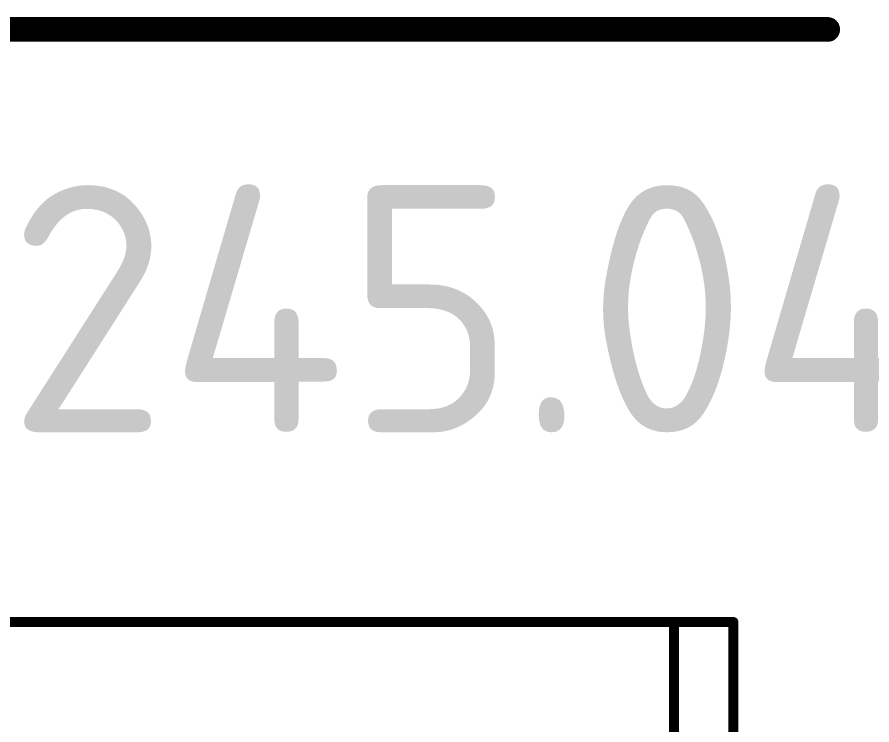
# Model space of a CAD drawing. Header units: millimetres. Extents: x 3219 to 51106, y -14166 to 2063.
# Drawn here: x 5545.07 to 5562.37, y 1951.44 to 1965.76 of the extents above; entities that cross this region are included whole.
import ezdxf

# ---------------------------------------------------------------- set-up
doc = ezdxf.new("R2010")
doc.units = ezdxf.units.MM
doc.layers.get('0').update_dxf_attribs({"lineweight": 53})
doc.layers.add('Top 3D Body', color=76, linetype='Continuous')
doc.layers.add('Top Overlay', color=2, linetype='Continuous')
doc.styles.add('GOST type B', font='GOST_B.TTF', dxfattribs={"height": 3.5})

# ---------------------------------------------------------------- blocks, each defined once
blk = doc.blocks.new('R1_32_1__140_0210__62')
at = {"layer": 'Top 3D Body'}
for points in [[(-16.649, 4.296, 0.2, 0.2, 0), (16.649, 4.296, 0.2, 0.2, 0)], [(16.649, -4.295, 0.2, 0.2, 0), (16.649, 4.296, 0.2, 0.2, 0)]]:
    blk.add_lwpolyline(points, format="xyseb", dxfattribs=at)
blk.add_lwpolyline([(16.599, 4.296, 0.1, 0.1, 1), (16.699, 4.296, 0.1, 0.1, 1)], format="xyseb", close=True, dxfattribs=at)
blk.add_lwpolyline([(16.599, 4.296, 0.1, 0.1, 1), (16.699, 4.296, 0.1, 0.1, 1)], format="xyseb", close=True, dxfattribs=at)
at = {"layer": 'Top Overlay'}
for points in [[(-17.85, 4.296, 0.2, 0.2, 0), (17.85, 4.296, 0.2, 0.2, 0)], [(17.85, 4.296, 0.2, 0.2, 0), (17.85, -4.295, 0.2, 0.2, 0)]]:
    blk.add_lwpolyline(points, format="xyseb", dxfattribs=at)
blk.add_lwpolyline([(17.8, 4.296, 0.1, 0.1, 1), (17.9, 4.296, 0.1, 0.1, 1)], format="xyseb", close=True, dxfattribs=at)
blk.add_lwpolyline([(17.8, 4.296, 0.1, 0.1, 1), (17.9, 4.296, 0.1, 0.1, 1)], format="xyseb", close=True, dxfattribs=at)

msp = doc.modelspace()

# ---------------------------------------------------------------- linework, layer by layer
at = {"layer": 'Top Overlay'}
msp.add_lwpolyline([(5544.224, 1965.508, 0.5, 0.5, 0), (5561.479, 1965.508, 0.5, 0.5, 0)], format="xyseb", dxfattribs=at)
msp.add_lwpolyline([(5561.354, 1965.508, 0.25, 0.25, 1), (5561.604, 1965.508, 0.25, 0.25, 1)], format="xyseb", close=True, dxfattribs=at)

# ---------------------------------------------------------------- block references
msp.add_blockref('R1_32_1__140_0210__62', (5541.721, 1949.223))

# ---------------------------------------------------------------- texts
at = {"layer": 'Top Overlay', "style": 'GOST type B'}
msp.add_text('687245.044', height=5, dxfattribs=at).set_placement((5534.479, 1957.358))

doc.saveas('drawing.dxf')
